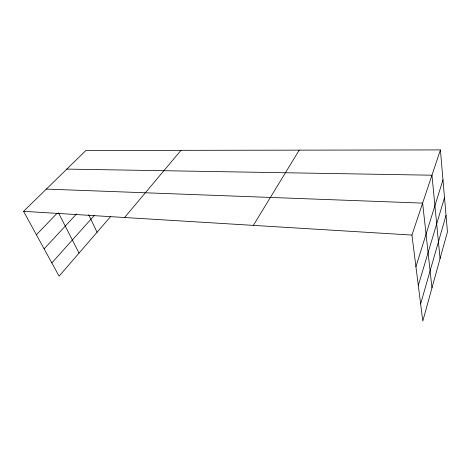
<?xml version="1.0" encoding="UTF-8"?>
<svg xmlns="http://www.w3.org/2000/svg" width="471" height="471" viewBox="0 0 471 471"><rect width="100%" height="100%" fill="white"/><g stroke="black" fill="none" stroke-linecap="round" stroke-linejoin="round"><path stroke-width="0.71" d="M420.627 303.919L446.031 215.335M418.301 285.455L444.512 197.649M415.934 266.721L442.981 179.816M440.409 149.919L447.45 231.867L422.793 321.081L411.942 235.07L440.409 149.919L85.905 150.49L23.55 211.332L59.087 276.153L110.555 216.666M253.357 225.374L299.209 150.143M124.574 217.508L180.982 150.337M51.834 262.93L94.241 215.553M44.127 248.865L76.49 213.999M36.397 234.764L57.132 213.239M66.841 169.089L431.96 175.206L440.055 258.62M46.346 189.089L422.628 203.113L431.966 287.893M23.55 211.332L411.942 235.07M58.469 212.821L79.04 253.092M88.689 214.729L97.073 232.25"/></g></svg>
